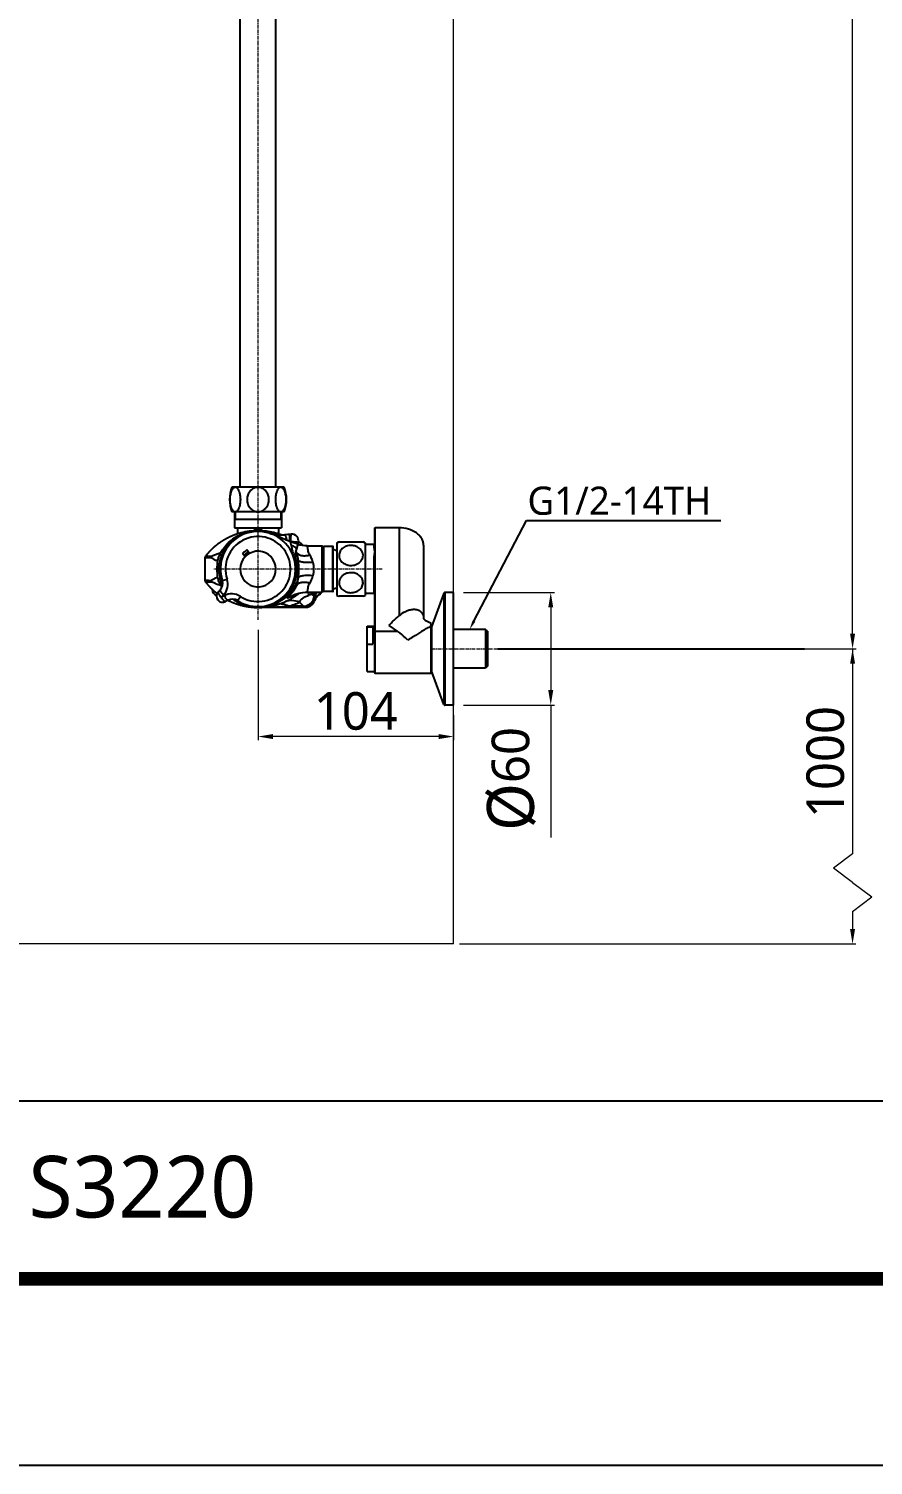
# Model space of a CAD drawing. Extents: x 0 to 3160, y 0 to 2315.
# Drawn here: x 1656 to 2106, y 0 to 764 of the extents above; entities that cross this region are included whole.
import ezdxf
from ezdxf import colors
from ezdxf.entities.mleader import LeaderData, LeaderLine
from ezdxf.math import Vec2, Vec3

# ---------------------------------------------------------------- set-up
doc = ezdxf.new("R2010")
doc.units = 0
doc.header["$LTSCALE"] = 10
doc.header["$MEASUREMENT"] = 0
doc.header["$PDMODE"] = 3
doc.header["$PDSIZE"] = -10
doc.linetypes.add('CENTER', pattern=[0.6, 0.375, -0.075, 0.075, -0.075])
doc.linetypes.add('CENTER2', pattern=[28.575, 19.05, -3.175, 3.175, -3.175])
doc.layers.get('0').update_dxf_attribs({"linetype": 'CONTINUOUS'})
doc.layers.get('DEFPOINTS').update_dxf_attribs({"linetype": 'CONTINUOUS'})
doc.layers.add('Cneter', color=1, linetype='CENTER2', lineweight=13)
doc.layers.add('치수선', color=7, linetype='CONTINUOUS', lineweight=20)
doc.layers.add('DEF_LAYER_ASSEM_MEMBER', color=7, linetype='CONTINUOUS')
doc.layers.add('MEMBER', color=7, linetype='CONTINUOUS')
doc.styles.add('Daelim Dimension', font='')
doc.styles.get('Daelim Dimension').set_extended_font_data('NanumGothic')
doc.dimstyles.new('DEFAULT', dxfattribs={"dimscale": 2, "dimtxt": 2, "dimasz": 2, "dimexe": 0, "dimexo": 2, "dimgap": 1, "dimtad": 1, "dimdec": 1, "dimzin": 9, "dimdsep": 46, "dimtxsty": 'Daelim Dimension', "dimcen": 0.5, "dimclrd": 252, "dimclre": 252, "dimclrt": 3, "dimadec": 1, "dimazin": 0, "dimtfac": 1, "dimtdec": 1, "dimtix": 1, "dimtmove": 0, "dimatfit": 3, "dimfxl": 1, "dimtolj": 1, "dimtzin": 1, "dimlwd": 9, "dimlwe": 9, "dimarcsym": 0})

# ---------------------------------------------------------------- blocks, each defined once
blk = doc.blocks.new('*D0')
at = {"color": 5, "lineweight": 9, "ltscale": 0.5, "transparency": 16777216}
for p, q in [((1927.41, 1424.4), (2096.53, 1424.4)), ((2094.53, 442.47), (2094.53, 1416.4)), ((1909.7, 434.47), (2096.53, 434.47))]:
    blk.add_line(p, q, dxfattribs=at)
at = {"color": 5, "ltscale": 0.5, "transparency": 16777216}
for points in [[(2093.2, 1416.4), (2095.86, 1416.4), (2094.53, 1424.4)], [(2093.2, 442.47), (2095.86, 442.47), (2094.53, 434.47)]]:
    blk.add_solid(points, dxfattribs=at)
at = {"layer": 'DEFPOINTS', "color": 0, "ltscale": 0.5, "transparency": 16777216}
for p in [(1923.41, 1424.4), (2094.53, 1424.4), (1905.7, 434.47)]:
    blk.add_point(p, dxfattribs=at)
at = {"color": 7, "ltscale": 0.5, "transparency": 16777216, "insert": (2078.83, 929.43), "char_height": 20, "attachment_point": 5, "rotation": 90, "style": 'Daelim Dimension'}
blk.add_mtext('\\A1;(1000)', dxfattribs=at)
blk = doc.blocks.new('*D1')
at = {"color": 5, "lineweight": 9, "ltscale": 0.5, "transparency": 16777216}
for p, q in [((1887.45, 464.47), (1935.9, 464.47)), ((1933.9, 456.47), (1933.9, 412.47)), ((1887.45, 404.47), (1935.9, 404.47)), ((1933.9, 404.47), (1933.9, 333.97))]:
    blk.add_line(p, q, dxfattribs=at)
at = {"color": 5, "ltscale": 0.5, "transparency": 16777216}
for points in [[(1932.57, 456.47), (1935.23, 456.47), (1933.9, 464.47)], [(1932.57, 412.47), (1935.23, 412.47), (1933.9, 404.47)]]:
    blk.add_solid(points, dxfattribs=at)
at = {"layer": 'DEFPOINTS', "color": 0, "ltscale": 0.5, "transparency": 16777216}
for p in [(1883.45, 464.47), (1883.45, 404.47), (1933.9, 404.47)]:
    blk.add_point(p, dxfattribs=at)
at = {"color": 7, "ltscale": 0.5, "transparency": 16777216, "insert": (1899.96, 365.22), "char_height": 20, "attachment_point": 2, "rotation": 90, "style": 'Daelim Dimension'}
blk.add_mtext('\\A1;{\\H1.25x;\\C256;Ø}60', dxfattribs=at)
blk = doc.blocks.new('*D2')
at = {"color": 5, "lineweight": 9, "ltscale": 0.5, "transparency": 16777216}
for p, q in [((1778.1, 444.6), (1778.1, 385.77)), ((1882.2, 399.22), (1882.2, 385.77)), ((1874.2, 387.77), (1786.1, 387.77))]:
    blk.add_line(p, q, dxfattribs=at)
at = {"color": 5, "ltscale": 0.5, "transparency": 16777216}
for points in [[(1786.1, 389.1), (1786.1, 386.43), (1778.1, 387.77)], [(1874.2, 389.1), (1874.2, 386.43), (1882.2, 387.77)]]:
    blk.add_solid(points, dxfattribs=at)
at = {"layer": 'DEFPOINTS', "color": 0, "ltscale": 0.5, "transparency": 16777216}
for p in [(1778.1, 448.6), (1882.2, 403.22), (1778.1, 387.77)]:
    blk.add_point(p, dxfattribs=at)
at = {"color": 7, "ltscale": 0.5, "transparency": 16777216, "insert": (1830.15, 411.4), "char_height": 20, "attachment_point": 2, "style": 'Daelim Dimension'}
blk.add_mtext('\\A1;104', dxfattribs=at)

msp = doc.modelspace()

# ---------------------------------------------------------------- linework, layer by layer
at = {"color": 5, "ltscale": 0.5}
msp.add_line((1905.7, 434.47), (2068.87, 434.47), dxfattribs=at)
at = {"color": 5, "lineweight": 9, "ltscale": 0.5}
for p, q in [((2094.53, 434.47), (2094.53, 325.43)), ((2094.53, 325.43), (2084.32, 317.76)), ((2094.53, 310.09), (2084.32, 317.76)), ((2094.53, 310.09), (2104.75, 302.41)), ((2094.53, 294.74), (2104.75, 302.41)), ((2094.53, 294.74), (2094.53, 285.39)), ((1885.36, 277.42), (2096.26, 277.42))]:
    msp.add_line(p, q, dxfattribs=at)
at = {"color": 5}
msp.add_line((50.81, 193.97), (2594.86, 193.97), dxfattribs=at)
at = {"ltscale": 0.5}
msp.add_lwpolyline([(0, 0), (3159.52, 0), (3159.52, 2315.04), (0, 2315.04)], close=True, dxfattribs=at)
at = {"color": 5, "linetype": 'ByBlock', "lineweight": 200, "const_width": 7.28}
msp.add_lwpolyline([(50.81, 99.13), (3108.41, 99.13), (3108.41, 2261.29), (50.81, 2261.29)], close=True, dxfattribs=at)
at = {"color": 5, "ltscale": 0.5}
for points in [[(2093.2, 426.47), (2095.86, 426.47), (2094.53, 434.47)], [(2093.2, 285.39), (2095.86, 285.39), (2094.53, 277.39)]]:
    msp.add_solid(points, dxfattribs=at)
at = {"layer": 'Cneter', "linetype": 'CENTER', "lineweight": 5, "ltscale": 0.5}
for p, q in [((1778.1, 449.85), (1778.1, 1401.77)), ((1844.13, 476.9), (1754.45, 476.9)), ((1870.7, 434.47), (1905.7, 434.47))]:
    msp.add_line(p, q, dxfattribs=at)
at = {"layer": 'DEF_LAYER_ASSEM_MEMBER', "color": 7, "linetype": 'Continuous'}
for p, q in [((1768.6, 520.4), (1768.6, 1382.6)), ((1787.6, 520.4), (1787.6, 1382.6)), ((1792.1, 520.4), (1764.1, 520.4)), ((1792.1, 507.4), (1764.1, 507.4)), ((1765.6, 507.4), (1765.6, 498.9)), ((1790.6, 507.4), (1790.6, 498.9)), ((1765.6, 503.4), (1790.6, 503.4)), ((1765.6, 498.9), (1790.6, 498.9)), ((1767.15, 498.9), (1767.15, 495.57)), ((1789.05, 498.9), (1789.05, 495.57)), ((1840.2, 488.23), (1840.2, 498.68)), ((1853.2, 498.82), (1840.4, 498.82)), ((1795.75, 495.49), (1792.19, 495.13)), ((1799.47, 491.05), (1798.5, 487.61)), ((1840, 489.9), (1835.1, 489.9)), ((1866.2, 489.63), (1866.2, 450.73)), ((1771.2, 483.43), (1769.82, 485.22)), ((1772.9, 486.14), (1770.52, 484.31)), ((1773.58, 485.25), (1772.2, 487.05)), ((1818.1, 487.4), (1820.1, 486.86)), ((1840.2, 421.67), (1840.2, 483.67)), ((1818.1, 466.4), (1820.1, 466.93)), ((1756.88, 464.65), (1757.97, 465.83)), ((1762.19, 460.32), (1760.78, 459.57)), ((1840, 463.9), (1835.1, 463.9)), ((1877.08, 464.14), (1870.45, 446.14)), ((1882.2, 464.47), (1877.55, 464.47)), ((1882.2, 404.47), (1882.2, 464.47)), ((1836.2, 446.47), (1840.2, 446.47)), ((1836.2, 422.47), (1836.2, 446.47)), ((1836.2, 446.23), (1839.2, 446.23)), ((1839.2, 446.23), (1839.2, 436.85)), ((1866.27, 450.66), (1866.24, 450.72)), ((1870.2, 421.47), (1870.2, 448)), ((1870.42, 444.77), (1870.2, 444.77)), ((1870.45, 446.14), (1870.42, 445.97)), ((1870.42, 423.02), (1870.42, 445.93)), ((1899.2, 444.77), (1882.2, 444.77)), ((1900.2, 443.77), (1899.2, 444.77)), ((1899.2, 444.77), (1899.2, 424.17)), ((1900.2, 443.77), (1900.2, 425.17)), ((1836.2, 436.85), (1839.2, 436.85)), ((1836.2, 422.47), (1840.2, 422.47)), ((1840.4, 421.47), (1870.2, 421.47)), ((1870.42, 424.17), (1870.2, 424.17)), ((1870.45, 422.8), (1870.42, 422.97)), ((1877.08, 404.8), (1870.45, 422.8)), ((1899.2, 424.17), (1882.2, 424.17)), ((1900.2, 425.17), (1899.2, 424.17)), ((1882.2, 404.47), (1877.55, 404.47))]:
    msp.add_line(p, q, dxfattribs=at)
at = {"layer": 'DEF_LAYER_ASSEM_MEMBER', "color": 2, "linetype": 'Continuous'}
for p, q in [((1766, 507.4), (1766, 503.4)), ((1790.2, 507.4), (1790.2, 503.4))]:
    msp.add_line(p, q, dxfattribs=at)
at = {"layer": 'DEF_LAYER_ASSEM_MEMBER', "color": 9, "linetype": 'Continuous'}
for p, q in [((1840.4, 421.47), (1840.4, 498.82)), ((1853.2, 498.82), (1853.2, 452.1)), ((1784.68, 495.79), (1784.62, 495.81)), ((1795.29, 491.42), (1794.89, 495.4)), ((1795.42, 491.43), (1795.29, 491.42)), ((1795.42, 491.43), (1795.38, 491.3)), ((1799.23, 490.22), (1795.38, 491.3)), ((1840, 488.06), (1840, 489.9)), ((1840, 463.9), (1840, 483.57)), ((1759.06, 470.76), (1761.62, 471.59)), ((1758.62, 461.95), (1759.75, 463.17)), ((1760.09, 462.73), (1758.62, 461.95)), ((1767.25, 460.1), (1768.71, 462.36)), ((1877.08, 464.14), (1877.08, 404.8)), ((1877.55, 464.47), (1877.55, 404.47)), ((1852.49, 443.66), (1840.4, 443.66)), ((1852.49, 443.66), (1847.85, 446.95)), ((1870.45, 446.14), (1870.45, 422.8))]:
    msp.add_line(p, q, dxfattribs=at)
at = {"layer": 'DEF_LAYER_ASSEM_MEMBER', "color": 7, "linetype": 'Continuous'}
msp.add_lwpolyline([(1870.2, 448), (1868.8, 448.56), (1867.79, 449.13), (1867.06, 449.69), (1866.54, 450.23), (1866.27, 450.66)], dxfattribs=at)
for centre, radius, start, end in [((1781.89, 513.9), 18.94, 159.93376, 200.06624), ((1774.31, 513.9), 18.94, 339.93376, 20.06624), ((1778.1, 476.9), 20, 237.13746, 197.86254), ((1790.19, 515.03), 20, 252.40493, 275.75), ((1796.1, 492), 3.5, 344.25, 95.74995), ((1798.94, 487.75), 3.5, 27.14649, 80.79001), ((1840, 490.1), 0.2, 270, 0), ((1778.1, 476.9), 9.5, 136.58472, 118.41528), ((1889.45, 331.79), 194.56, 127.05825, 127.94175), ((1817.75, 482.18), 20, 164.25, 187.59505), ((1754.3, 469.23), 5, 317.09822, 17.86261), ((1757.03, 465.93), 3.25, 177.60064, 252.1785), ((1759.26, 462.44), 3.25, 137.1, 297.9), ((1764.53, 455.9), 5, 57.13739, 117.90174), ((1840, 463.7), 0.2, 0, 90), ((1877.55, 463.97), 0.5, 90, 159.77514), ((1840.4, 421.67), 0.2, 180, 270), ((1877.55, 404.97), 0.5, 200.22486, 270)]:
    msp.add_arc(centre, radius, start, end, dxfattribs=at)
at = {"layer": 'DEF_LAYER_ASSEM_MEMBER', "color": 9, "linetype": 'Continuous'}
for centre, radius, start, end in [((1778.1, 476.9), 17.31, 237.13746, 197.86254), ((1771.85, 457.18), 40.69, 71.96487, 72.40763), ((1771.74, 456.84), 41.05, 71.69962, 71.96513), ((1771.6, 456.44), 41.46, 71.24015, 71.61851), ((1771.08, 454.92), 43.08, 68.89879, 71.22592), ((1769.44, 450.66), 47.64, 67.9934, 68.90588), ((1778.1, 476.9), 22.5, 39.80629, 40.19368), ((1753.51, 468.97), 8.53, 317.10001, 17.86253), ((1764.08, 455.19), 8.53, 57.13748, 117.89998)]:
    msp.add_arc(centre, radius, start, end, dxfattribs=at)
at = {"layer": 'DEF_LAYER_ASSEM_MEMBER', "color": 7, "linetype": 'Continuous'}
for points, start_tangent, end_tangent in [([(1765.98, 520.4), (1765.38, 520.26), (1764.81, 519.85), (1764.3, 519.2), (1763.87, 518.36), (1763.69, 517.88), (1763.53, 517.37), (1763.28, 516.27), (1763.13, 515.1), (1763.08, 513.9), (1763.13, 512.7), (1763.28, 511.53), (1763.53, 510.43), (1763.69, 509.92), (1763.87, 509.44), (1764.3, 508.6), (1764.81, 507.95), (1765.38, 507.54), (1765.98, 507.4)], (-1, 0), (1, 0)), ([(1765.98, 507.4), (1766.57, 507.54), (1767.14, 507.95), (1767.65, 508.6), (1768.08, 509.44), (1768.26, 509.92), (1768.42, 510.43), (1768.67, 511.53), (1768.82, 512.7), (1768.87, 513.9), (1768.82, 515.1), (1768.67, 516.27), (1768.42, 517.36), (1768.26, 517.88), (1768.08, 518.36), (1767.65, 519.2), (1767.14, 519.85), (1766.57, 520.26), (1765.98, 520.4)], (1, 0), (-1, 0)), ([(1778.1, 520.4), (1776.9, 520.26), (1775.77, 519.84), (1773.89, 518.35), (1772.71, 516.26), (1772.31, 513.9), (1772.71, 511.53), (1773.89, 509.44), (1775.77, 507.95), (1776.9, 507.54), (1778.1, 507.4)], (-1, 0), (1, 0)), ([(1778.1, 507.4), (1779.3, 507.54), (1780.43, 507.95), (1782.31, 509.44), (1783.49, 511.53), (1783.89, 513.9), (1783.49, 516.27), (1782.31, 518.36), (1780.43, 519.85), (1779.3, 520.26), (1778.1, 520.4)], (1, 0), (-1, 0)), ([(1790.22, 520.4), (1789.63, 520.26), (1789.06, 519.85), (1788.55, 519.2), (1788.12, 518.36), (1787.94, 517.88), (1787.78, 517.36), (1787.53, 516.27), (1787.38, 515.1), (1787.33, 513.9), (1787.38, 512.7), (1787.53, 511.53), (1787.78, 510.43), (1787.94, 509.92), (1788.12, 509.44), (1788.55, 508.6), (1789.06, 507.95), (1789.63, 507.54), (1790.22, 507.4)], (-1, 0), (1, 0)), ([(1790.22, 507.4), (1790.82, 507.54), (1791.39, 507.95), (1791.9, 508.6), (1792.33, 509.44), (1792.51, 509.92), (1792.67, 510.43), (1792.92, 511.53), (1793.07, 512.7), (1793.12, 513.9), (1793.07, 515.1), (1792.92, 516.27), (1792.67, 517.36), (1792.51, 517.88), (1792.33, 518.36), (1791.9, 519.2), (1791.39, 519.85), (1790.82, 520.26), (1790.22, 520.4)], (1, 0), (-1, 0)), ([(1840.2, 498.68), (1840.26, 498.78), (1840.4, 498.82)], (0, 1), (1, 0)), ([(1866.2, 489.63), (1865.95, 491.42), (1865.21, 493.14), (1864.01, 494.73), (1862.39, 496.13), (1858.17, 498.12), (1853.2, 498.82)], (0, 1), (-1, 0))]:
    msp.add_spline(points, degree=3, dxfattribs=dict(at, start_tangent=start_tangent, end_tangent=end_tangent))
at = {"layer": 'DEF_LAYER_ASSEM_MEMBER', "color": 9, "linetype": 'Continuous'}
for points, start_tangent, end_tangent in [([(1793.55, 492.09), (1791.96, 492.76), (1790.41, 493.47), (1787.29, 494.83)], (-0.931753, 0.363094), (-0.927188, 0.374597)), ([(1793.55, 492.09), (1793.29, 493.32), (1793.13, 493.85), (1792.95, 494.31), (1792.76, 494.67), (1792.57, 494.94), (1792.38, 495.09), (1792.19, 495.13)], (-0.15675, 0.987638), (-0.994969, -0.100179)), ([(1795.29, 491.42), (1794.85, 491.58), (1793.55, 492.09)], (-0.936525, 0.350601), (-0.931768, 0.363054)), ([(1795.38, 491.3), (1795.47, 490.84), (1795.74, 489.47)], (0.182618, -0.983184), (0.195732, -0.980657)), ([(1795.42, 491.43), (1795.48, 492.21), (1795.55, 492.97), (1795.6, 493.67), (1795.65, 494.29), (1795.68, 494.55), (1795.69, 494.79), (1795.71, 495), (1795.73, 495.17), (1795.74, 495.31), (1795.74, 495.36), (1795.74, 495.41), (1795.75, 495.44), (1795.75, 495.47), (1795.75, 495.48), (1795.75, 495.49)], (0.099369, 0.995051), (0.994732, 0.102508)), ([(1799.47, 491.05), (1799.39, 491.06), (1799.16, 491.08), (1798.78, 491.12), (1798.27, 491.17), (1797.66, 491.22), (1796.96, 491.29), (1796.2, 491.36), (1795.42, 491.43)], (-0.999434, 0.033633), (-0.997186, 0.074962)), ([(1798.5, 487.61), (1798.49, 487.8), (1798.38, 488.02), (1798.15, 488.25), (1797.83, 488.5), (1797.41, 488.75), (1796.91, 489), (1795.74, 489.47)], (0.271436, 0.962457), (-0.945415, 0.325869)), ([(1795.74, 489.47), (1796.34, 486.98), (1796.97, 484.52), (1797.51, 482.04), (1797.92, 479.54)], (0.195839, -0.980636), (0.132118, -0.991234)), ([(1840.2, 488.23), (1840.14, 488.11), (1840, 488.06)], (0, -1), (-1, 0)), ([(1840.4, 486.09), (1840.14, 487.15), (1840.04, 487.62), (1840, 488.06)], (-0.242527, 0.970145), (0.000047, 1)), ([(1840, 483.57), (1840.14, 484.89), (1840.4, 486.09)], (-0.000013, 1), (0.242509, 0.970149)), ([(1840.2, 483.67), (1840.18, 483.63), (1840.11, 483.58), (1840, 483.57)], (0, -1), (-1, 0)), ([(1840.4, 486.09), (1840.27, 487.2), (1840.2, 488.23)], (-0.122179, 0.992508), (0.00001, 1)), ([(1840.2, 483.67), (1840.27, 484.91), (1840.4, 486.09)], (-0.000004, 1), (0.12217, 0.992509)), ([(1756.88, 464.65), (1756.85, 464.28), (1756.97, 463.99), (1757.17, 463.64), (1757.45, 463.24), (1757.79, 462.82), (1758.62, 461.95)], (-0.680721, -0.732543), (0.725751, -0.687958)), ([(1757.97, 465.83), (1757.95, 465.47), (1758.08, 465.18), (1758.28, 464.84), (1758.57, 464.45), (1758.91, 464.03), (1759.75, 463.17)], (-0.680721, -0.732543), (0.726218, -0.687465)), ([(1760.78, 459.57), (1760.41, 459.64), (1760.16, 459.83), (1759.87, 460.11), (1759.57, 460.48), (1759.25, 460.92), (1758.62, 461.95)], (-0.883766, -0.46793), (-0.476678, 0.879078)), ([(1762.19, 460.32), (1761.84, 460.4), (1761.6, 460.59), (1761.32, 460.88), (1761.02, 461.25), (1760.71, 461.7), (1760.09, 462.73)], (-0.883766, -0.46793), (-0.476081, 0.879401)), ([(1847.85, 446.95), (1849.07, 448.29), (1853.2, 452.1)], (0.657751, 0.753235), (0.775087, 0.631855)), ([(1853.2, 452.1), (1856.71, 454.38), (1858.6, 455.12), (1860.6, 455.5), (1862.63, 455.37), (1864.45, 454.54), (1865.18, 453.84), (1865.74, 452.96), (1866.2, 450.73)], (0.775101, 0.631837), (0.000009, -1)), ([(1840.2, 443.52), (1840.26, 443.62), (1840.4, 443.66)], (0, 1), (1, 0)), ([(1857.85, 439.06), (1856.54, 440.35), (1852.49, 443.66)], (-0.697747, 0.716345), (-0.815909, 0.578181)), ([(1865.13, 443.66), (1860.75, 440.91), (1857.85, 439.06)], (-0.852727, -0.522357), (-0.844451, -0.535633)), ([(1870.2, 446.49), (1867.77, 445.22), (1865.13, 443.66)], (-0.907224, -0.420647), (-0.851224, -0.524802))]:
    msp.add_spline(points, degree=3, dxfattribs=dict(at, start_tangent=start_tangent, end_tangent=end_tangent))
at = {"layer": 'MEMBER', "color": 7, "linetype": 'Continuous'}
for p, q in [((1776.6, 497.3), (1775.6, 497.3)), ((1779.6, 497.3), (1780.6, 497.3)), ((1767.1, 495.56), (1766.9, 495.49)), ((1767.11, 495.56), (1767.1, 495.56)), ((1789.1, 495.56), (1789.09, 495.56)), ((1789.28, 495.5), (1789.1, 495.56)), ((1789.43, 495.45), (1789.28, 495.5)), ((1789.58, 495.4), (1789.43, 495.45)), ((1789.74, 495.35), (1789.58, 495.4)), ((1789.89, 495.29), (1789.74, 495.35)), ((1790.05, 495.24), (1789.89, 495.29)), ((1790.2, 495.18), (1790.05, 495.24)), ((1790.35, 495.13), (1790.2, 495.18)), ((1790.51, 495.07), (1790.35, 495.13)), ((1790.59, 495.04), (1790.51, 495.07)), ((1799.42, 490.22), (1799.27, 490.33)), ((1799.57, 490.11), (1799.42, 490.22)), ((1799.71, 490), (1799.57, 490.11)), ((1799.86, 489.89), (1799.71, 490)), ((1800.01, 489.77), (1799.86, 489.89)), ((1800.14, 489.67), (1800.01, 489.77)), ((1820.1, 490.9), (1821.21, 491.4)), ((1820.1, 490.9), (1820.1, 462.9)), ((1821.21, 491.4), (1833.99, 491.4)), ((1833.99, 491.4), (1835.1, 490.9)), ((1835.1, 490.9), (1835.1, 462.9)), ((1749.85, 482.78), (1749.85, 471.02)), ((1804.18, 489.2), (1812.05, 489.2)), ((1812.05, 489.2), (1812.05, 464.6)), ((1817.9, 488.9), (1813.1, 488.9)), ((1818.1, 465.1), (1818.1, 488.7)), ((1750.44, 469.65), (1750.58, 469.48)), ((1750.58, 469.48), (1750.71, 469.32)), ((1750.71, 469.32), (1750.85, 469.16)), ((1750.85, 469.16), (1750.99, 469)), ((1750.99, 469), (1751.12, 468.84)), ((1751.12, 468.84), (1751.26, 468.68)), ((1751.26, 468.68), (1751.4, 468.52)), ((1751.4, 468.52), (1751.54, 468.36)), ((1751.54, 468.36), (1751.68, 468.21)), ((1751.68, 468.21), (1751.82, 468.05)), ((1751.82, 468.05), (1751.96, 467.9)), ((1751.96, 467.9), (1752.11, 467.75)), ((1752.11, 467.75), (1752.25, 467.59)), ((1752.25, 467.59), (1752.4, 467.44)), ((1752.4, 467.44), (1752.54, 467.29)), ((1752.54, 467.29), (1752.69, 467.14)), ((1752.69, 467.14), (1752.83, 466.99)), ((1752.83, 466.99), (1752.98, 466.85)), ((1752.98, 466.85), (1753.13, 466.7)), ((1753.13, 466.7), (1753.28, 466.56)), ((1753.28, 466.56), (1753.43, 466.41)), ((1753.43, 466.41), (1753.58, 466.27)), ((1753.58, 466.27), (1753.73, 466.13)), ((1753.73, 466.13), (1753.88, 465.99)), ((1753.88, 465.99), (1754.03, 465.85)), ((1754.03, 465.85), (1754.18, 465.71)), ((1754.18, 465.71), (1754.34, 465.57)), ((1754.34, 465.57), (1754.49, 465.43)), ((1754.49, 465.43), (1754.64, 465.3)), ((1754.64, 465.3), (1754.8, 465.16)), ((1754.8, 465.16), (1754.95, 465.03)), ((1754.95, 465.03), (1755.11, 464.9)), ((1755.11, 464.9), (1755.27, 464.77)), ((1755.27, 464.77), (1755.42, 464.64)), ((1755.42, 464.64), (1755.58, 464.51)), ((1755.58, 464.51), (1755.74, 464.38)), ((1755.74, 464.38), (1755.9, 464.25)), ((1755.9, 464.25), (1756.06, 464.13)), ((1756.06, 464.13), (1756.21, 464)), ((1756.21, 464), (1756.37, 463.89)), ((1762.12, 460.28), (1762.24, 460.22)), ((1762.24, 460.22), (1762.41, 460.13)), ((1762.41, 460.13), (1762.58, 460.05)), ((1762.58, 460.05), (1762.75, 459.97)), ((1762.75, 459.97), (1762.92, 459.89)), ((1762.92, 459.89), (1763.09, 459.81)), ((1763.09, 459.81), (1763.25, 459.74)), ((1763.25, 459.74), (1763.42, 459.66)), ((1763.42, 459.66), (1763.59, 459.58)), ((1763.59, 459.58), (1763.76, 459.51)), ((1763.76, 459.51), (1763.93, 459.44)), ((1763.93, 459.44), (1764.09, 459.36)), ((1764.35, 459.26), (1764.51, 459.19)), ((1764.51, 459.19), (1764.68, 459.12)), ((1764.68, 459.12), (1764.85, 459.05)), ((1764.85, 459.05), (1765.02, 458.98)), ((1765.02, 458.98), (1765.18, 458.92)), ((1765.18, 458.92), (1765.35, 458.85)), ((1765.35, 458.85), (1765.52, 458.79)), ((1765.52, 458.79), (1765.69, 458.73)), ((1765.69, 458.73), (1765.85, 458.67)), ((1765.85, 458.67), (1766.02, 458.61)), ((1790.27, 458.64), (1790.49, 458.72)), ((1790.49, 458.72), (1790.71, 458.8)), ((1790.71, 458.8), (1790.92, 458.88)), ((1790.92, 458.88), (1791.07, 458.94)), ((1791.07, 458.94), (1791.22, 459)), ((1791.22, 459), (1791.36, 459.06)), ((1791.36, 459.06), (1791.51, 459.11)), ((1791.51, 459.11), (1791.65, 459.17)), ((1791.65, 459.17), (1791.8, 459.23)), ((1791.8, 459.23), (1791.94, 459.3)), ((1791.94, 459.3), (1792.09, 459.36)), ((1792.09, 459.36), (1792.24, 459.42)), ((1792.24, 459.42), (1792.38, 459.48)), ((1792.38, 459.48), (1792.53, 459.55)), ((1792.53, 459.55), (1792.68, 459.61)), ((1792.68, 459.61), (1792.82, 459.68)), ((1792.82, 459.68), (1792.97, 459.75)), ((1792.97, 459.75), (1793.12, 459.81)), ((1793.12, 459.81), (1793.26, 459.88)), ((1793.26, 459.88), (1793.41, 459.95)), ((1793.41, 459.95), (1793.55, 460.02)), ((1793.55, 460.02), (1793.7, 460.09)), ((1793.7, 460.09), (1793.85, 460.16)), ((1793.85, 460.16), (1793.99, 460.24)), ((1793.99, 460.24), (1794.14, 460.31)), ((1794.14, 460.31), (1794.29, 460.38)), ((1794.29, 460.38), (1794.43, 460.46)), ((1794.43, 460.46), (1794.58, 460.53)), ((1794.58, 460.53), (1794.73, 460.61)), ((1794.73, 460.61), (1794.87, 460.69)), ((1794.87, 460.69), (1795.02, 460.77)), ((1795.02, 460.77), (1795.16, 460.85)), ((1795.16, 460.85), (1795.31, 460.93)), ((1795.31, 460.93), (1795.45, 461.01)), ((1795.45, 461.01), (1795.6, 461.09)), ((1795.6, 461.09), (1795.75, 461.17)), ((1795.75, 461.17), (1795.89, 461.25)), ((1795.89, 461.25), (1796.04, 461.34)), ((1796.04, 461.34), (1796.18, 461.42)), ((1796.18, 461.42), (1796.33, 461.51)), ((1796.33, 461.51), (1796.47, 461.6)), ((1796.47, 461.6), (1796.62, 461.68)), ((1796.62, 461.68), (1796.76, 461.77)), ((1796.76, 461.77), (1796.91, 461.86)), ((1796.91, 461.86), (1797.05, 461.95)), ((1797.05, 461.95), (1797.19, 462.04)), ((1797.19, 462.04), (1797.34, 462.13)), ((1797.34, 462.13), (1797.48, 462.23)), ((1797.48, 462.23), (1797.63, 462.32)), ((1797.63, 462.32), (1797.77, 462.41)), ((1797.77, 462.41), (1797.91, 462.51)), ((1797.91, 462.51), (1798.05, 462.6)), ((1798.05, 462.6), (1798.2, 462.7)), ((1798.2, 462.7), (1798.34, 462.8)), ((1798.34, 462.8), (1798.48, 462.9)), ((1798.48, 462.9), (1798.62, 463)), ((1798.62, 463), (1798.76, 463.1)), ((1798.76, 463.1), (1798.91, 463.2)), ((1798.91, 463.2), (1799.05, 463.3)), ((1799.05, 463.3), (1799.19, 463.4)), ((1799.19, 463.4), (1799.33, 463.51)), ((1799.33, 463.51), (1799.47, 463.61)), ((1799.47, 463.61), (1799.61, 463.71)), ((1799.61, 463.71), (1799.75, 463.82)), ((1799.75, 463.82), (1799.89, 463.93)), ((1799.89, 463.93), (1800.03, 464.04)), ((1800.03, 464.04), (1800.14, 464.13)), ((1804.18, 464.6), (1812.05, 464.6)), ((1808.08, 459.98), (1808.64, 461.2)), ((1808.35, 461.6), (1808.35, 464.6)), ((1811.28, 463.77), (1811.27, 463.78)), ((1817.9, 464.9), (1813.1, 464.9)), ((1820.1, 462.9), (1821.21, 462.4)), ((1833.99, 462.4), (1821.21, 462.4)), ((1833.99, 462.4), (1835.1, 462.9)), ((1766.02, 458.61), (1766.18, 458.55)), ((1766.18, 458.55), (1766.35, 458.49)), ((1766.35, 458.49), (1766.52, 458.43)), ((1766.52, 458.43), (1766.68, 458.38)), ((1766.68, 458.38), (1766.85, 458.32)), ((1766.85, 458.32), (1767.01, 458.27)), ((1767.01, 458.27), (1767.18, 458.21)), ((1767.18, 458.21), (1767.34, 458.16)), ((1767.34, 458.16), (1767.51, 458.11)), ((1767.51, 458.11), (1767.67, 458.06)), ((1767.67, 458.06), (1767.83, 458.01)), ((1767.83, 458.01), (1768, 457.96)), ((1768, 457.96), (1768.16, 457.91)), ((1768.16, 457.91), (1768.32, 457.86)), ((1768.32, 457.86), (1768.49, 457.82)), ((1768.49, 457.82), (1768.65, 457.77)), ((1768.65, 457.77), (1768.81, 457.73)), ((1768.81, 457.73), (1768.97, 457.69)), ((1768.97, 457.69), (1769.13, 457.64)), ((1769.13, 457.64), (1769.29, 457.6)), ((1769.29, 457.6), (1769.45, 457.56)), ((1769.45, 457.56), (1769.61, 457.52)), ((1769.61, 457.52), (1769.77, 457.48)), ((1769.77, 457.48), (1769.93, 457.45)), ((1769.93, 457.45), (1770.09, 457.41)), ((1770.09, 457.41), (1770.25, 457.37)), ((1770.25, 457.37), (1770.4, 457.34)), ((1770.4, 457.34), (1770.56, 457.3)), ((1770.56, 457.3), (1770.72, 457.27)), ((1770.72, 457.27), (1770.87, 457.24)), ((1770.87, 457.24), (1771.03, 457.21)), ((1771.03, 457.21), (1771.18, 457.18)), ((1771.18, 457.18), (1771.34, 457.15)), ((1771.34, 457.15), (1771.49, 457.12)), ((1771.49, 457.12), (1771.64, 457.09)), ((1771.64, 457.09), (1771.87, 457.05)), ((1771.87, 457.05), (1772.1, 457.01)), ((1772.1, 457.01), (1772.33, 456.97)), ((1772.33, 456.97), (1772.55, 456.93)), ((1772.55, 456.93), (1772.77, 456.9)), ((1772.77, 456.9), (1772.99, 456.87)), ((1772.99, 456.87), (1773.21, 456.83)), ((1773.21, 456.83), (1773.43, 456.81)), ((1773.43, 456.81), (1773.64, 456.78)), ((1773.64, 456.78), (1773.86, 456.75)), ((1773.86, 456.75), (1774.07, 456.73)), ((1774.07, 456.73), (1774.28, 456.7)), ((1774.28, 456.7), (1774.49, 456.68)), ((1774.49, 456.68), (1774.62, 456.67)), ((1774.62, 456.67), (1774.83, 456.65)), ((1774.83, 456.65), (1775.03, 456.63)), ((1775.03, 456.63), (1775.23, 456.61)), ((1775.23, 456.61), (1775.42, 456.6)), ((1775.42, 456.6), (1775.61, 456.58)), ((1775.61, 456.58), (1775.8, 456.57)), ((1775.8, 456.57), (1775.99, 456.56)), ((1775.99, 456.56), (1776.17, 456.55)), ((1776.17, 456.55), (1776.36, 456.54)), ((1776.36, 456.54), (1776.53, 456.53)), ((1776.53, 456.53), (1776.7, 456.53)), ((1776.7, 456.53), (1776.87, 456.52)), ((1776.87, 456.52), (1777.04, 456.51)), ((1777.04, 456.51), (1777.17, 456.51)), ((1779.24, 456.52), (1779.43, 456.52)), ((1779.43, 456.52), (1779.63, 456.53)), ((1779.63, 456.53), (1779.84, 456.54)), ((1779.84, 456.54), (1779.99, 456.55)), ((1779.99, 456.55), (1780.15, 456.56)), ((1780.15, 456.56), (1780.32, 456.57)), ((1780.32, 456.57), (1780.48, 456.58)), ((1780.48, 456.58), (1780.65, 456.59)), ((1780.65, 456.59), (1780.81, 456.6)), ((1780.81, 456.6), (1780.98, 456.61)), ((1780.98, 456.61), (1781.16, 456.63)), ((1781.16, 456.63), (1781.33, 456.64)), ((1781.33, 456.64), (1781.51, 456.66)), ((1781.38, 456.6), (1803.35, 456.6)), ((1781.51, 456.66), (1781.69, 456.68)), ((1781.69, 456.68), (1781.87, 456.7)), ((1781.87, 456.7), (1782.05, 456.72)), ((1782.05, 456.72), (1782.23, 456.74)), ((1782.23, 456.74), (1782.42, 456.76)), ((1782.42, 456.76), (1782.6, 456.78)), ((1782.6, 456.78), (1782.79, 456.81)), ((1782.79, 456.81), (1782.98, 456.83)), ((1782.98, 456.83), (1783.17, 456.86)), ((1783.17, 456.86), (1783.36, 456.89)), ((1783.36, 456.89), (1783.55, 456.92)), ((1783.55, 456.92), (1783.75, 456.95)), ((1783.75, 456.95), (1783.94, 456.98)), ((1783.94, 456.98), (1784.14, 457.01)), ((1784.14, 457.01), (1784.34, 457.05)), ((1784.34, 457.05), (1784.54, 457.08)), ((1784.54, 457.08), (1784.74, 457.12)), ((1784.74, 457.12), (1784.94, 457.16)), ((1784.94, 457.16), (1785.14, 457.2)), ((1785.14, 457.2), (1785.34, 457.24)), ((1785.34, 457.24), (1785.55, 457.28)), ((1785.55, 457.28), (1785.75, 457.33)), ((1785.75, 457.33), (1785.96, 457.37)), ((1785.96, 457.37), (1786.16, 457.42)), ((1786.16, 457.42), (1786.37, 457.47)), ((1786.37, 457.47), (1786.58, 457.52)), ((1786.58, 457.52), (1786.79, 457.57)), ((1786.79, 457.57), (1786.99, 457.63)), ((1786.99, 457.63), (1787.2, 457.68)), ((1787.2, 457.68), (1787.41, 457.74)), ((1787.41, 457.74), (1787.63, 457.79)), ((1787.63, 457.79), (1787.84, 457.85)), ((1788.12, 457.94), (1788.33, 458)), ((1788.33, 458), (1788.55, 458.06)), ((1788.55, 458.06), (1788.76, 458.13)), ((1788.76, 458.13), (1788.98, 458.2)), ((1788.98, 458.2), (1789.19, 458.27)), ((1789.19, 458.27), (1789.41, 458.34)), ((1789.41, 458.34), (1789.62, 458.41)), ((1789.62, 458.41), (1789.84, 458.49)), ((1789.84, 458.49), (1790.05, 458.56)), ((1790.05, 458.56), (1790.27, 458.64))]:
    msp.add_line(p, q, dxfattribs=at)
at = {"layer": 'MEMBER', "color": 9, "linetype": 'Continuous'}
for p, q in [((1813.1, 464.9), (1813.1, 488.9)), ((1817.9, 464.9), (1817.9, 488.9)), ((1756.36, 476.9), (1757.44, 476.9)), ((1798.76, 476.9), (1799.84, 476.9)), ((1802.34, 457.07), (1800.19, 459.22)), ((1806.7, 463.58), (1807.88, 462.4)), ((1807.88, 464.6), (1807.88, 462.4)), ((1808.35, 462.4), (1807.88, 462.4)), ((1802.34, 457.07), (1794.31, 457.07)), ((1802.34, 457.07), (1802.34, 456.6))]:
    msp.add_line(p, q, dxfattribs=at)
at = {"layer": 'MEMBER', "color": 7, "linetype": 'Continuous'}
for points in [[(1766.9, 495.49), (1766.79, 495.46), (1766.68, 495.42), (1766.57, 495.38), (1766.46, 495.35), (1766.35, 495.31), (1766.24, 495.27), (1766.13, 495.23), (1766.03, 495.19), (1765.92, 495.15), (1765.81, 495.11), (1765.7, 495.07), (1765.59, 495.03), (1765.48, 494.99), (1765.37, 494.95), (1765.26, 494.9), (1765.15, 494.86), (1765.03, 494.82), (1764.92, 494.77), (1764.81, 494.73), (1764.7, 494.69), (1764.59, 494.64), (1764.48, 494.6), (1764.37, 494.55), (1764.26, 494.5), (1764.15, 494.46), (1764.04, 494.41), (1763.93, 494.36), (1763.82, 494.31), (1763.71, 494.26), (1763.6, 494.21), (1763.48, 494.17), (1763.37, 494.12), (1763.26, 494.06), (1763.15, 494.01), (1763.04, 493.96), (1762.93, 493.91), (1762.82, 493.86), (1762.71, 493.8), (1762.6, 493.75), (1762.49, 493.7), (1762.37, 493.64), (1762.26, 493.59), (1762.15, 493.53), (1762.04, 493.48), (1761.93, 493.42), (1761.82, 493.36), (1761.71, 493.31), (1761.6, 493.25), (1761.49, 493.19), (1761.38, 493.13), (1761.27, 493.07), (1761.16, 493.01), (1761.04, 492.95), (1760.93, 492.89), (1760.82, 492.83), (1760.71, 492.77), (1760.6, 492.71), (1760.49, 492.65), (1760.38, 492.58), (1760.27, 492.52), (1760.16, 492.46), (1760.05, 492.39), (1759.94, 492.33), (1759.83, 492.26), (1759.72, 492.2), (1759.61, 492.13), (1759.5, 492.06), (1759.39, 492), (1759.28, 491.93), (1759.17, 491.86), (1759.06, 491.79), (1758.96, 491.72), (1758.85, 491.65), (1758.74, 491.58), (1758.63, 491.51), (1758.52, 491.44), (1758.41, 491.37), (1758.3, 491.3), (1758.19, 491.22), (1758.09, 491.15), (1757.98, 491.08), (1757.87, 491), (1757.76, 490.93), (1757.66, 490.85), (1757.55, 490.78), (1757.44, 490.7), (1757.33, 490.63), (1757.23, 490.55), (1757.12, 490.47), (1757.01, 490.39), (1756.91, 490.32), (1756.8, 490.24), (1756.69, 490.16), (1756.59, 490.08), (1756.48, 490), (1756.38, 489.92), (1756.27, 489.84), (1756.17, 489.75), (1756.06, 489.67), (1755.96, 489.59), (1755.85, 489.51), (1755.75, 489.42), (1755.64, 489.34), (1755.54, 489.25), (1755.44, 489.17), (1755.33, 489.08), (1755.23, 489), (1755.13, 488.91), (1755.02, 488.82), (1754.92, 488.74), (1754.82, 488.65), (1754.72, 488.56), (1754.61, 488.47), (1754.51, 488.38), (1754.41, 488.29), (1754.31, 488.2), (1754.21, 488.11), (1754.11, 488.02), (1754.01, 487.93), (1753.91, 487.84), (1753.81, 487.74), (1753.71, 487.65), (1753.61, 487.56), (1753.51, 487.46), (1753.41, 487.37), (1753.31, 487.27), (1753.21, 487.18), (1753.12, 487.08), (1753.02, 486.99), (1752.92, 486.89), (1752.82, 486.79), (1752.73, 486.69), (1752.63, 486.6), (1752.53, 486.5), (1752.44, 486.4), (1752.34, 486.3), (1752.25, 486.2), (1752.15, 486.1), (1752.06, 486), (1751.96, 485.9), (1751.87, 485.8), (1751.78, 485.69), (1751.68, 485.59), (1751.59, 485.49), (1751.5, 485.39), (1751.41, 485.28), (1751.31, 485.18), (1751.22, 485.07), (1751.13, 484.97), (1751.04, 484.86), (1750.95, 484.76), (1750.86, 484.65), (1750.77, 484.54), (1750.68, 484.44), (1750.59, 484.33), (1750.5, 484.22), (1750.42, 484.11), (1750.33, 484.01), (1750.24, 483.9)], [(1804.18, 489.2), (1803.05, 489.23), (1801.7, 489.37), (1800.42, 489.6), (1799.22, 489.9), (1799.14, 489.93)], [(1750.24, 483.9), (1750.16, 483.78), (1749.96, 483.39), (1749.86, 482.95), (1749.85, 482.78)], [(1749.85, 471.02), (1749.86, 470.85), (1749.96, 470.41), (1750.16, 470.01), (1750.24, 469.9)], [(1750.24, 469.9), (1750.31, 469.81), (1750.44, 469.65)], [(1764.09, 459.36), (1764.18, 459.33), (1764.35, 459.26)], [(1796.35, 462.74), (1796.32, 462.72), (1796.42, 462.78), (1796.74, 462.94), (1797.25, 463.18), (1797.95, 463.47), (1798.82, 463.77), (1799.81, 464.05), (1800.9, 464.29), (1802.04, 464.47), (1803.23, 464.57), (1804.18, 464.6)], [(1808.64, 461.2), (1809.63, 462.51), (1810.9, 463.55), (1811.28, 463.77)], [(1779.02, 456.51), (1779.05, 456.51), (1779.24, 456.52)], [(1787.84, 457.85), (1787.91, 457.87), (1788.12, 457.94)]]:
    msp.add_lwpolyline(points, dxfattribs=at)
for centre, radius, start, end in [((1778.17, 461.25), 36.05, 94.09013, 107.86634), ((1778.1, 476.61), 20.77, 67.26561, 112.73563), ((1778.1, 494.67), 3.62, 46.39718, 133.60282), ((1778.09, 462.06), 35.24, 92.43676, 94.0541), ((1778.11, 462.06), 35.24, 85.94533, 87.5633), ((1778.07, 474.74), 22.55, 110.64651, 110.85145), ((1778.1, 474.68), 22.61, 107.13934, 110.64487), ((1778.1, 474.68), 22.61, 69.35569, 72.79519), ((1778.13, 474.74), 22.55, 69.14967, 69.35411), ((1778.09, 476.6), 20.78, 64.27551, 67.2627), ((1778.11, 474.7), 22.59, 65.83778, 69.14824), ((1827.6, 475.7), 16.95, 112.1442, 116.26804), ((1827.6, 475.7), 16.95, 63.73196, 67.8558), ((1778.1, 476.9), 9.5, 118.41509, 136.58494), ((1781.52, 476.55), 18.72, 27.95128, 28.16926), ((1813.1, 490.9), 2, 238.21167, 270), ((1817.9, 488.7), 0.2, 0, 90), ((1778.15, 477.27), 20.86, 232.30296, 247.23145), ((1803.35, 461.6), 5, 270, 359.99999), ((1813.1, 462.9), 2, 122.82124, 149.07727), ((1813.1, 462.9), 2, 90, 121.78833), ((1817.9, 465.1), 0.2, 270, 0), ((1827.6, 478.09), 16.95, 243.73196, 247.8558), ((1827.6, 478.09), 16.95, 292.1442, 296.26804), ((1778.1, 477.19), 20.77, 247.26566, 292.73568), ((1781.38, 436.6), 20, 89.99976, 92.66032)]:
    msp.add_arc(centre, radius, start, end, dxfattribs=at)
at = {"layer": 'MEMBER', "color": 9, "linetype": 'Continuous'}
for centre, radius, start, end in [((1797.44, 478.47), 10.08, 11.66336, 36.29872), ((1775.77, 476.95), 24.07, 3.38751, 10.85739), ((1799.98, 482.93), 1.55, 248.46625, 255.04915), ((1775.77, 476.84), 24.07, 349.14261, 356.61235), ((1775.3, 476.9), 24.54, 0.00056, 3.45725), ((1775.3, 476.9), 24.54, 356.54647, 359.99913), ((1777.55, 478.78), 21.97, 207.99859, 211.61366), ((1799.98, 470.87), 1.55, 104.95194, 111.53405), ((1797.32, 475.38), 10.21, 323.85793, 348.18057), ((1778.14, 479.19), 22.71, 234.0931, 249.11663), ((1777.66, 511.53), 56.95, 286.9955, 293.29657), ((1783.4, 482.42), 23.62, 302.76677, 304.23169), ((1782.89, 483.17), 24.52, 304.22692, 304.42825), ((1785.38, 470.81), 22.51, 341.26554, 343.89843), ((1814.64, 457.72), 6.93, 119.08322, 161.03038), ((1812.79, 461.6), 4.44, 169.61346, 179.9724), ((1812.84, 461.59), 4.49, 166.52288, 169.6201), ((1778.07, 479.05), 22.55, 249.14974, 249.35473), ((1778.1, 479.11), 22.61, 249.35639, 252.8816), ((1778.17, 723.74), 267.16, 270.72308, 273.46258), ((1778.1, 479.11), 22.61, 287.22695, 290.64543), ((1778.13, 479.05), 22.55, 290.64699, 290.85153)]:
    msp.add_arc(centre, radius, start, end, dxfattribs=at)
at = {"layer": 'MEMBER', "color": 7, "linetype": 'Continuous'}
for points, start_tangent, end_tangent in [([(1789.09, 495.56), (1788.35, 495.79), (1780.6, 497.21)], (-0.951787, 0.306759), (-0.997495, 0.070731)), ([(1757.44, 476.9), (1757.66, 479.9), (1758.3, 482.83), (1760.9, 488.24), (1764.94, 492.67), (1770.07, 495.76)], (-0.000052, 1), (0.922283, 0.386515)), ([(1758.15, 485.33), (1763.15, 491.65), (1770.05, 495.82)], (0.468664, 0.883377), (0.934506, 0.355946)), ([(1827.65, 489.47), (1825.11, 489.05), (1822.96, 487.81), (1822.15, 486.92), (1821.58, 485.92), (1821.26, 484.83), (1821.23, 483.7), (1821.49, 482.6), (1822.01, 481.57), (1823.74, 479.91), (1826.09, 478.97), (1828.67, 478.9)], (-0.99998, 0.006355), (0.989961, 0.14134)), ([(1832.5, 487.56), (1830.31, 488.97), (1827.65, 489.47)], (-0.707996, 0.706216), (-0.99998, 0.006355)), ([(1797.81, 483.11), (1798.52, 480.04), (1798.76, 476.9)], (0.304878, -0.952391), (-0.000052, -1)), ([(1828.67, 478.9), (1831.64, 480.02), (1832.78, 481.03), (1833.57, 482.26), (1833.96, 483.63), (1833.9, 485.04), (1833.4, 486.38), (1832.5, 487.56)], (0.989961, 0.14134), (-0.707996, 0.706216)), ([(1759.24, 468.5), (1758.45, 470.51), (1757.89, 472.6), (1757.44, 476.9)], (-0.417373, 0.908735), (0.000052, 1)), ([(1798.76, 476.9), (1798.54, 473.9), (1797.9, 470.96), (1795.3, 465.56), (1791.26, 461.13), (1786.13, 458.04)], (0.000052, -1), (-0.922283, -0.386516)), ([(1827.65, 474.97), (1825.88, 474.78), (1824.24, 474.18), (1822.86, 473.21), (1821.84, 471.95), (1821.29, 470.48), (1821.27, 468.94), (1821.78, 467.46), (1822.76, 466.17)], (-0.99998, 0.006355), (0.718553, -0.695473)), ([(1831.53, 473.84), (1829.7, 474.68), (1827.65, 474.97)], (-0.837566, 0.546336), (-0.99998, 0.006355)), ([(1822.76, 466.17), (1824.85, 464.84), (1827.38, 464.33), (1829.95, 464.7), (1832.14, 465.9), (1832.97, 466.77), (1833.58, 467.77), (1833.92, 468.86), (1833.97, 469.99), (1833.74, 471.11), (1833.24, 472.15), (1831.53, 473.84)], (0.718553, -0.695473), (-0.837566, 0.546336)), ([(1811.24, 463.88), (1811.22, 464), (1811.16, 464.59)], (-0.199073, 0.979985), (-0.070072, 0.997542)), ([(1811.27, 463.78), (1811.26, 463.8), (1811.24, 463.88)], (-0.214828, 0.976652), (-0.199073, 0.979985)), ([(1811.38, 463.92), (1811.32, 463.82), (1811.28, 463.77)], (-0.51374, -0.857946), (-0.88242, -0.470463))]:
    msp.add_spline(points, degree=3, dxfattribs=dict(at, start_tangent=start_tangent, end_tangent=end_tangent))
at = {"layer": 'MEMBER', "color": 9, "linetype": 'Continuous'}
for points, start_tangent, end_tangent in [([(1756.79, 481.49), (1756.35, 481.39), (1755.94, 481.41), (1755.2, 481.68), (1754.52, 482.06), (1753.89, 482.46), (1753.28, 482.79), (1752.7, 482.95), (1752.42, 482.94), (1752.16, 482.92), (1751.67, 482.89), (1751.24, 482.86), (1750.87, 482.84), (1750.56, 482.82), (1750.3, 482.8), (1750.1, 482.79), (1750.03, 482.79), (1749.96, 482.78), (1749.91, 482.78), (1749.88, 482.78), (1749.86, 482.78), (1749.85, 482.78)], (-0.930474, -0.366357), (-0.187977, -0.982173)), ([(1750.24, 483.9), (1750.27, 483.9), (1750.35, 483.9), (1750.49, 483.89), (1750.69, 483.88), (1751.24, 483.86), (1751.6, 483.84), (1752.01, 483.82), (1752.48, 483.8), (1752.74, 483.79), (1753.02, 483.78), (1753.35, 483.84), (1753.72, 483.94), (1754.56, 484.26), (1755.48, 484.66), (1756.44, 485.07), (1757.37, 485.37), (1758.15, 485.33)], (0.979161, -0.203083), (0.873333, -0.487124)), ([(1756.79, 481.49), (1757.32, 483.46), (1758.15, 485.33)], (0.189626, 0.981856), (0.468684, 0.883366)), ([(1798.05, 485.33), (1798.2, 485.39), (1798.71, 485.39)], (0.873414, 0.486979), (0.986799, -0.161949)), ([(1798.05, 485.33), (1798.88, 483.46), (1799.41, 481.49)], (0.4687, -0.883358), (0.189675, -0.981847)), ([(1798.71, 485.39), (1798.22, 486.45)], (-0.380435, 0.924808), (-0.46414, 0.885762)), ([(1799.58, 481.43), (1799.44, 482.55), (1798.71, 485.39)], (-0.092834, 0.995682), (-0.348557, 0.937288)), ([(1798.71, 485.39), (1799.85, 484.56), (1801.5, 484.09), (1803.49, 484.05), (1805.57, 484.44)], (0.662369, -0.749177), (0.963823, 0.266543)), ([(1804.18, 489.2), (1804.11, 489.18), (1804.09, 489.12), (1804.12, 489.01), (1804.18, 488.87), (1804.25, 488.69), (1804.33, 488.47), (1804.39, 488.21), (1804.45, 487.91), (1804.55, 487.21), (1804.7, 486.37), (1805, 485.42), (1805.57, 484.44)], (-1, 0), (0.59439, -0.804177)), ([(1756.36, 476.9), (1756.79, 481.49)], (0, 1), (0.189653, 0.981851)), ([(1756.79, 472.31), (1756.36, 476.9)], (-0.189656, 0.981851), (0, 1)), ([(1807.32, 480.51), (1804.77, 480.34), (1802.37, 480.45), (1801.37, 480.61), (1800.56, 480.84), (1799.96, 481.12), (1799.58, 481.43)], (-0.99339, -0.114788), (-0.651814, 0.758379)), ([(1799.8, 478.38), (1799.76, 479.16), (1799.58, 481.43)], (-0.036848, 0.999321), (-0.10487, 0.994486)), ([(1799.58, 472.36), (1799.65, 473.12), (1799.8, 475.42)], (0.105016, 0.994471), (0.036276, 0.999342)), ([(1807.32, 480.51), (1807.7, 476.9), (1807.32, 473.29)], (0.204331, -0.978902), (-0.20441, -0.978885)), ([(1749.85, 471.02), (1749.88, 471.02), (1749.96, 471.01), (1750.1, 471), (1750.3, 470.99), (1750.56, 470.98), (1750.87, 470.96), (1751.24, 470.93), (1751.67, 470.9), (1752.16, 470.87), (1752.42, 470.85), (1752.7, 470.84), (1753.28, 471), (1753.89, 471.33), (1754.52, 471.73), (1755.2, 472.12), (1755.94, 472.38), (1756.35, 472.41), (1756.79, 472.31)], (-0.953414, -0.301665), (0.930503, -0.366284)), ([(1758.15, 468.47), (1757.37, 468.43), (1756.44, 468.73), (1755.48, 469.14), (1754.56, 469.54), (1753.72, 469.85), (1753.35, 469.96), (1753.02, 470.01), (1752.74, 470.01), (1752.48, 470), (1752.01, 469.97), (1751.6, 469.95), (1751.24, 469.94), (1750.93, 469.92), (1750.69, 469.91), (1750.49, 469.91), (1750.35, 469.9), (1750.27, 469.9), (1750.24, 469.9)], (-0.873427, -0.486955), (0.912983, -0.407997)), ([(1758.15, 468.47), (1757.32, 470.34), (1756.79, 472.31)], (-0.468641, 0.883389), (-0.189651, 0.981852)), ([(1798.05, 468.47), (1793.05, 462.15), (1786.15, 457.98)], (-0.468708, -0.883353), (-0.934506, -0.355948)), ([(1794.13, 461.89), (1795.04, 462.91), (1796.3, 464.42), (1797.62, 466.31), (1798.71, 468.4)], (0.640632, 0.767848), (0.38044, 0.924806)), ([(1799.41, 472.31), (1798.88, 470.34), (1798.05, 468.47)], (-0.189674, -0.981847), (-0.468707, -0.883354)), ([(1798.71, 468.4), (1798.53, 468.38), (1798.05, 468.47)], (-0.986797, -0.161964), (-0.873392, 0.487018)), ([(1798.71, 468.4), (1799, 469.26), (1799.58, 472.36)], (0.348608, 0.937269), (0.092817, 0.995683)), ([(1805.57, 469.36), (1803.49, 469.74), (1801.5, 469.71), (1799.85, 469.24), (1798.71, 468.4)], (-0.963822, 0.266546), (-0.662368, -0.749178)), ([(1807.32, 473.29), (1804.77, 473.46), (1802.37, 473.35), (1801.37, 473.18), (1800.56, 472.95), (1799.96, 472.68), (1799.58, 472.36)], (-0.993382, 0.114857), (-0.651779, -0.758409)), ([(1805.57, 469.36), (1805, 468.37), (1804.69, 467.43), (1804.54, 466.59), (1804.45, 465.88), (1804.39, 465.59), (1804.32, 465.33), (1804.24, 465.11), (1804.17, 464.92), (1804.11, 464.78), (1804.09, 464.68), (1804.11, 464.62), (1804.18, 464.6)], (-0.588701, -0.808351), (1, 0.000188)), ([(1800.19, 459.22), (1796.18, 460.16), (1794.26, 460.05), (1792.48, 459.55)], (-0.923619, 0.383311), (-0.928673, -0.3709)), ([(1796.18, 462.56), (1795.55, 462.18), (1795, 461.86), (1794.53, 461.63), (1794.34, 461.54), (1794.17, 461.48), (1794.04, 461.44), (1793.95, 461.42), (1793.89, 461.44), (1793.87, 461.47), (1793.88, 461.54), (1793.94, 461.63), (1794.02, 461.75), (1794.13, 461.89)], (-0.841038, -0.540977), (0.640632, 0.767848)), ([(1800.19, 459.22), (1800.69, 460.26), (1802.1, 461.56), (1803.85, 462.49), (1805.22, 462.93)], (0.223139, 0.974787), (0.976162, 0.217044)), ([(1802.34, 457.07), (1803.79, 457.41), (1806.54, 458.9)], (0.989717, 0.14304), (0.784733, 0.619834)), ([(1803.35, 456.6), (1804.27, 456.75), (1805.17, 457.21), (1806.54, 458.9)], (1, 0.000003), (0.436414, 0.899746)), ([(1805.22, 462.93), (1805.09, 463.36), (1804.8, 464.61)], (-0.306049, 0.952016), (-0.17109, 0.985255)), ([(1806.7, 463.58), (1806.38, 463.38), (1805.22, 462.93)], (-0.819099, -0.573652), (-0.971228, -0.238151)), ([(1806.7, 463.58), (1806.57, 463.84), (1806.23, 464.6)], (-0.465753, 0.884915), (-0.377965, 0.92582)), ([(1807.88, 462.4), (1807.7, 461.5), (1806.54, 458.9)], (-0.142054, -0.989859), (-0.540813, -0.841143)), ([(1808.35, 461.6), (1808.23, 460.84), (1807.88, 460.11), (1806.54, 458.9)], (-0.000006, -1), (-0.86445, -0.502719)), ([(1809.46, 464.6), (1809.12, 464.13), (1808.47, 462.63)], (-0.630207, -0.776427), (-0.233029, -0.97247)), ([(1781.38, 456.6), (1781.4, 456.6), (1781.55, 456.6)], (1, 0), (0.999932, 0.011684)), ([(1794.31, 457.07), (1791.38, 458.2), (1789.96, 458.31), (1788.63, 458.11)], (-0.863493, 0.504361), (-0.964878, -0.262698))]:
    msp.add_spline(points, degree=3, dxfattribs=dict(at, start_tangent=start_tangent, end_tangent=end_tangent))
at = {"layer": '치수선'}
for q in [(1882.2, 1444.09), (643.08, 277.42)]:
    msp.add_line((1882.2, 277.42), q, dxfattribs=at)

# ---------------------------------------------------------------- texts
at = {"color": 7, "ltscale": 0.5, "insert": (2080.1, 374.22), "char_height": 20, "attachment_point": 5, "rotation": 90, "style": 'Daelim Dimension'}
msp.add_mtext('\\A1;1000', dxfattribs=at)
at = {"color": 2, "insert": (618.03, 164.63), "char_height": 32.79216, "width": 1570.8308, "attachment_point": 1, "style": 'Daelim Dimension'}
msp.add_mtext('{\\fPretendard Variable SemiBold|b0|i0|c129|p2;대림바스(주)} {\\fGulim|b0|i0|c129|p50;자동온도조절식}_{\\fGulim|b0|i0|c129|p50;타원 썸머}_{\\fGulim|b0|i0|c129|p50;대샤워수전}_DL S3220', dxfattribs=at)

# ---------------------------------------------------------------- dimensions: what is measured, and where the dimension line sits
at = {"color": 5, "ltscale": 0.5}
for base, p1, p2, angle, text, override, picture, middle in [((2094.53, 1424.4), (1905.7, 434.47), (1923.41, 1424.4), 90, '(1000)', {"dimtxt": 10, "dimasz": 4, "dimexe": 1, "dimdec": 0, "dimclrd": 5, "dimclre": 5, "dimclrt": 7}, '*D0', (2094.53, 929.43)), ((1933.9, 404.47), (1883.45, 464.47), (1883.45, 404.47), 270, '{\\H1.25x;\\C256;Ø}<>', {"dimtxt": 10, "dimasz": 4, "dimexe": 1, "dimclrd": 5, "dimclre": 5, "dimclrt": 7}, '*D1', (1933.9, 365.22))]:
    dim = msp.add_linear_dim(base=base, p1=p1, p2=p2, angle=angle, text=text, dimstyle='DEFAULT', override=override, dxfattribs=at)
    dim.commit()
    dim.dimension.update_dxf_attribs({"geometry": picture, "text_midpoint": middle, "dimtype": 160})
dim = msp.add_linear_dim(base=(1778.1, 387.77), p1=(1882.2, 403.22), p2=(1778.1, 448.6), angle=180, dimstyle='DEFAULT', override={"dimtxt": 10, "dimasz": 4, "dimexe": 1, "dimdec": 0, "dimclrd": 5, "dimclre": 5, "dimclrt": 7}, dxfattribs=at)
dim.commit()
dim.dimension.update_dxf_attribs({"geometry": '*D2', "text_midpoint": (1830.15, 387.77), "dimtype": 160})

# ---------------------------------------------------------------- leaders
at = {"ltscale": 0.5}
ml = msp.add_multileader_mtext('Standard', dxfattribs=at)
ml.set_content('G1/2-14TH', color=256, style='Daelim Dimension')
ml.set_leader_properties(color=5)
ml.build(insert=Vec2(0, 0))
ml.multileader.update_dxf_attribs({"text_left_attachment_type": 6, "text_right_attachment_type": 6, "dogleg_length": 0.36, "arrow_head_size": 5})
ctx = ml.context
ctx.base_point, ctx.char_height, ctx.arrow_head_size, ctx.landing_gap_size, ctx.plane_origin = Vec3(1921.42, 502.79), 15, 5, 0.09, Vec3(1916.63, 444.77)
ctx.left_attachment, ctx.right_attachment = 6, 6
notes = []
notes.append((ctx, [(0, (1, 1, 0), (1921.06, 502.79), (1, 0), 0.36, [(0, [(1890.7, 444.77)], 0, [])])]))
ctx.mtext.insert, ctx.mtext.flow_direction = Vec3(1921.51, 520.79), 5
for ctx, leaders in notes:
    for number, flags, end, landing, length, lines in leaders:
        leader = LeaderData()
        leader.index, (leader.has_last_leader_line, leader.has_dogleg_vector, leader.attachment_direction) = number, flags
        leader.last_leader_point, leader.dogleg_vector, leader.dogleg_length = Vec3(end), Vec3(landing), length
        for number, points, colour, breaks in lines:
            line = LeaderLine()
            line.index, line.vertices, line.color, line.breaks = number, Vec3.list(points), colors.encode_raw_color(colour), breaks
            leader.lines.append(line)
        ctx.leaders.append(leader)

doc.saveas('drawing.dxf')
